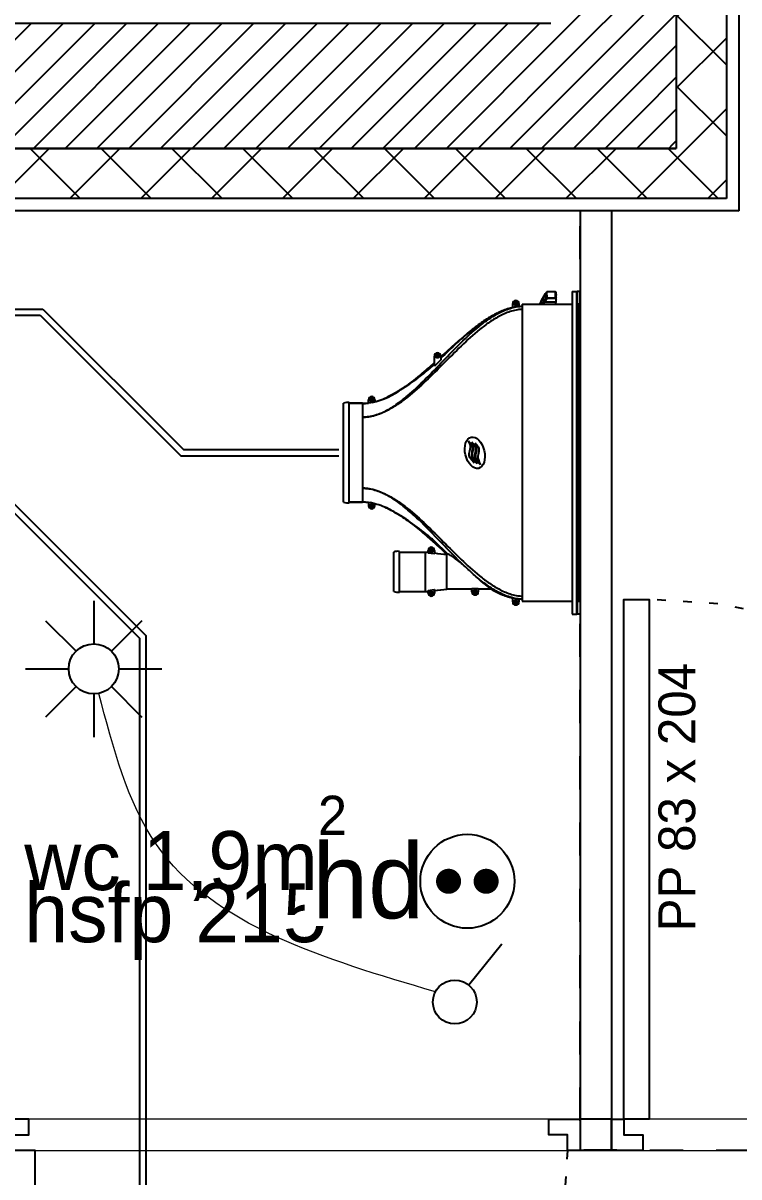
# Model space of a CAD drawing. Header units: centimetres. Extents: x 2648 to 12729, y 1890 to 6224.
# Drawn here: x 9331.2 to 9445.4, y 3367.2 to 3551.4 of the extents above; entities that cross this region are included whole.
import ezdxf

# ---------------------------------------------------------------- set-up
doc = ezdxf.new("R2010")
doc.units = ezdxf.units.CM
doc.linetypes.add('Style de ligne -18', pattern=[0.164042, 0.054681, -0.109361])
doc.linetypes.add('VW-01', pattern=[0.41656, 0.20828, -0.20828])
for name, color, linetype in [('B Faux plafonds', 9, 'Continuous'), ('B GÈnÈral_Hatch', 252, 'Continuous'), ('B Général', 252, 'Continuous'), ('C ANNOTATIONS-prestations', 252, 'Continuous'), ('C ANNOTATIONS-texte', 252, 'Continuous'), ('D SURFACES-shab', 252, 'Continuous')]:
    doc.layers.add(name, color=color, linetype=linetype)
doc.layers.add('prlm-CHAUFF', color=4, linetype='Continuous', lineweight=25)
doc.layers.add('prlm-ELEC-CFO', color=10, linetype='Continuous', lineweight=25)
doc.styles.add('Eurostile', font='Eurosti.TTF')
doc.styles.add('prlm-elec-cfo', font='comic.ttf', dxfattribs={"height": 12})
pattern_1 = [(45, (0, 0), (2.4253472, -2.6458333), [])]

# ---------------------------------------------------------------- blocks, each defined once
blk = doc.blocks.new('xi.PCHD')
at = {"color": 0, "lineweight": 5}
blk.add_wipeout([(-7.5, -7.5), (7.5, -7.5), (7.5, 7.5), (-7.5, 7.5)], dxfattribs=at).dxf.layer = 'prlm-ELEC-CFO'
at = {"layer": 'prlm-ELEC-CFO', "color": 0, "linetype": 'ByBlock', "lineweight": 5, "const_width": 2}
for points in [[(-4, 0, 1), (-2, 0, 1)], [(2, 0, 1), (4, 0, 1)]]:
    blk.add_lwpolyline(points, format="xyb", close=True, dxfattribs=at)
at = {"layer": 'prlm-ELEC-CFO', "color": 0, "linetype": 'ByBlock', "lineweight": -2}
blk.add_circle((0, 0), 7.5, dxfattribs=at)
blk = doc.blocks.new('xi.SA')
at = {"layer": 'prlm-ELEC-CFO', "color": 0}
blk.add_lwpolyline([(0.2, -1.28), (5.5, 5.28)], dxfattribs=at)
blk.add_circle((-2, -4), 3.5, dxfattribs=at)
blk = doc.blocks.new('xi.SPOT')
at = {"color": 0, "lineweight": 5}
blk.add_wipeout([(-4, 0), (-2.83, -2.83), (0, -4), (2.83, -2.83), (4, 0), (2.83, 2.83), (0, 4), (-2.83, 2.83)], dxfattribs=at).dxf.layer = 'prlm-ELEC-CFO'
at = {"layer": 'prlm-ELEC-CFO', "color": 0, "linetype": 'ByBlock', "lineweight": -2, "flags": 128}
for points in [[(0, 10.88), (0, 4)], [(-7.69, 7.69), (-2.83, 2.83)], [(7.69, 7.69), (2.83, 2.83)], [(-10.88, 0), (-4, 0)], [(4, 0), (10.88, 0)], [(-2.83, -2.83), (-7.69, -7.69)], [(2.83, -2.83), (7.69, -7.69)], [(0, -4), (0, -10.88)]]:
    blk.add_lwpolyline(points, dxfattribs=at)
at = {"layer": 'prlm-ELEC-CFO', "color": 0, "linetype": 'ByBlock', "lineweight": -2}
blk.add_circle((0, 0), 4, dxfattribs=at)
blk = doc.blocks.new('B 80.PP 80')
at = {"layer": 'B Général', "flags": 128}
blk.add_lwpolyline([(-43, 2.5), (-43, 85.5), (-39, 85.5), (-39, 2.5)], close=True, dxfattribs=at)
at = {"layer": 'B Général', "linetype": 'Style de ligne -18', "ltscale": 25.4, "flags": 128}
blk.add_lwpolyline([(46, 2.5), (45.27, 13.33), (43.1, 23.98), (39.53, 34.26), (34.61, 44), (28.44, 53.03), (21.1, 61.19), (12.74, 68.35), (3.5, 74.38), (-6.47, 79.18), (-17, 82.67), (-27.91, 84.79), (-39, 85.5)], dxfattribs=at)
at = {"layer": 'B Général', "linetype": 'Continuous', "flags": 128}
for points in [[(-45, 2.5), (-43, 2.5), (-43, 0), (-40, 0), (-40, -2.5), (-45, -2.5)], [(48, 2.5), (46, 2.5), (46, 0), (43, 0), (43, -2.5), (48, -2.5), (48, -2.5), (48, -2.5), (48, 1.79), (48, 1.79)]]:
    blk.add_lwpolyline(points, close=True, dxfattribs=at)
at = {"layer": 'C ANNOTATIONS-prestations', "insert": (-37.5, 32.5), "char_height": 5.8825, "attachment_point": 1, "rotation": 90, "line_spacing_factor": 0.894142, "style": 'Eurostile'}
blk.add_mtext('PP 83 x 204', dxfattribs=at)

msp = doc.modelspace()

# ---------------------------------------------------------------- hatches: boundary and pattern name
at = {"layer": 'B GÈnÈral_Hatch', "linetype": 'Continuous'}
h = msp.add_hatch(dxfattribs=at)
h.set_pattern_fill('50_BETON', color=256, style=0, pattern_type=2)
h.set_pattern_definition(pattern_1)
h.paths.add_polyline_path([(9415.447, 3551.389), (9435.447, 3531.389), (9435.447, 3759.39), (9415.447, 3779.39)])
h = msp.add_hatch(dxfattribs=at)
h.set_pattern_fill('02_ISOLANT', color=256, angle=-90, style=0, pattern_type=2)
h.set_pattern_definition([(-45, (0, 0), (5.6568544, 5.656854), []), (45, (0, 0), (5.656854, -5.6568544), [])])
h.paths.add_polyline_path([(9443.447, 3751.386), (9435.447, 3759.386), (9435.447, 3531.389), (9443.447, 3523.389)])
h = msp.add_hatch(dxfattribs=at)
h.set_pattern_fill('50_BETON', color=256, style=0, pattern_type=2)
h.set_pattern_definition(pattern_1)
h.paths.add_polyline_path([(9435.447, 3531.389), (9415.447, 3551.389), (9190.796, 3551.389), (9208.796, 3531.389)])
h = msp.add_hatch(dxfattribs=at)
h.set_pattern_fill('02_ISOLANT', color=256, angle=-180, style=0, pattern_type=2)
h.set_pattern_definition([(-135, (0, 0), (5.6568546, -5.656854), []), (-45, (0, 0), (-5.656854, -5.6568546), [])])
h.paths.add_polyline_path([(9443.447, 3523.389), (9435.447, 3531.389), (9241.081, 3531.389), (9241.081, 3523.389)])

# ---------------------------------------------------------------- linework, layer by layer
at = {"layer": 'B Faux plafonds', "linetype": 'VW-01', "ltscale": 25.4, "flags": 128}
msp.add_lwpolyline([(9208.796, 2884.139), (9366.805, 2884.139), (9366.911, 2974.139), (9298.902, 2974.139), (9298.796, 3235.139), (9459.485, 3235.139), (9529.485, 3235.139), (9529.485, 3371.389), (9420.096, 3371.439), (9420.096, 3521.439), (9280.096, 3521.389), (9280.096, 3371.389), (9208.796, 3371.389)], close=True, dxfattribs=at)
at = {"layer": 'B Général', "linetype": 'Continuous', "lineweight": 18}
for p, q in [((9435.447, 3759.39), (9435.447, 3531.389)), ((9190.796, 3551.389), (9415.447, 3551.389)), ((9208.796, 3531.389), (9435.447, 3531.389))]:
    msp.add_line(p, q, dxfattribs=at)
at = {"layer": 'B Général', "linetype": 'Continuous'}
for p, q in [((9435.447, 3759.39), (9435.447, 3531.389)), ((9435.447, 3759.386), (9435.447, 3531.389)), ((9435.447, 3759.386), (9435.447, 3531.389)), ((9443.447, 3751.386), (9443.447, 3523.389)), ((9445.447, 3749.386), (9445.447, 3521.389)), ((9445.447, 3749.386), (9445.447, 3521.389)), ((9190.796, 3551.389), (9415.447, 3551.389)), ((9208.796, 3531.389), (9435.447, 3531.389)), ((9435.447, 3531.389), (9241.081, 3531.389)), ((9435.447, 3531.389), (9241.081, 3531.389)), ((9443.447, 3523.389), (9241.081, 3523.389)), ((9445.447, 3521.389), (9241.081, 3521.389)), ((9445.447, 3521.389), (9241.081, 3521.389)), ((9420.096, 3521.389), (9420.096, 3376.389)), ((9420.096, 3521.389), (9420.096, 3376.389)), ((9425.096, 3521.389), (9425.096, 3376.389)), ((9425.096, 3521.389), (9425.096, 3376.389)), ((9425.096, 3376.389), (9420.096, 3376.389)), ((9420.096, 3376.389), (9420.096, 3371.389)), ((9425.096, 3376.389), (9425.096, 3371.389)), ((9425.096, 3371.389), (9420.096, 3371.389)), ((9425.096, 3371.389), (9420.096, 3371.389))]:
    msp.add_line(p, q, dxfattribs=at)
at = {"layer": 'D SURFACES-shab', "lineweight": 18, "flags": 128}
for points in [[(9425.096, 3376.389), (9425.096, 3521.389), (9445.447, 3521.387), (9445.447, 3751.388), (9784.485, 3751.39), (9784.485, 3376.389)], [(9278.796, 3521.389), (9420.096, 3521.389), (9420.096, 3376.389), (9278.796, 3376.389)], [(9208.796, 3235.139), (9208.796, 3371.389), (9529.485, 3371.389), (9529.485, 3235.139), (9459.485, 3235.139), (9459.485, 3235.139)]]:
    msp.add_lwpolyline(points, close=True, dxfattribs=at)
at = {"layer": 'prlm-CHAUFF', "ltscale": 50}
for p, q in [((9414.01, 3507.232), (9414.367, 3507.838)), ((9414.048, 3507.207), (9414.01, 3507.232)), ((9414.404, 3507.807), (9414.048, 3507.207)), ((9414.048, 3507.207), (9414.513, 3507.207)), ((9414.367, 3507.838), (9414.378, 3507.855)), ((9414.367, 3507.838), (9414.404, 3507.807)), ((9414.378, 3507.855), (9414.596, 3508.193)), ((9414.378, 3507.855), (9414.415, 3507.816)), ((9414.596, 3507.335), (9414.378, 3506.997)), ((9414.415, 3507.816), (9414.404, 3507.807)), ((9414.587, 3507.807), (9414.404, 3507.807)), ((9414.585, 3508.079), (9414.415, 3507.816)), ((9414.415, 3507.816), (9414.586, 3507.816)), ((9414.797, 3507.437), (9414.422, 3506.861)), ((9414.797, 3507.437), (9414.825, 3507.514)), ((9416.237, 3507.437), (9414.797, 3507.437)), ((9416.188, 3508.506), (9414.825, 3508.506)), ((9414.825, 3507.514), (9416.188, 3507.514)), ((9416.188, 3507.514), (9416.188, 3508.506)), ((9416.188, 3508.506), (9416.237, 3508.463)), ((9416.188, 3507.514), (9416.237, 3507.437)), ((9416.237, 3508.463), (9416.238, 3508.461)), ((9416.238, 3507.435), (9416.237, 3507.437)), ((9416.238, 3508.461), (9416.238, 3507.435)), ((9416.328, 3508.351), (9416.238, 3508.441)), ((9416.328, 3508.308), (9416.238, 3508.398)), ((9416.328, 3508.243), (9416.238, 3508.333)), ((9416.328, 3508.158), (9416.238, 3508.248)), ((9416.328, 3508.052), (9416.238, 3508.142)), ((9416.328, 3507.927), (9416.238, 3508.017)), ((9416.328, 3507.781), (9416.238, 3507.871)), ((9416.328, 3507.615), (9416.238, 3507.705)), ((9416.238, 3507.525), (9416.328, 3507.615)), ((9416.328, 3507.428), (9416.238, 3507.518)), ((9416.238, 3507.435), (9416.238, 3506.861)), ((9416.238, 3507.338), (9416.328, 3507.428)), ((9416.328, 3507.165), (9416.238, 3507.255)), ((9416.238, 3507.075), (9416.328, 3507.165)), ((9416.245, 3507.698), (9416.328, 3507.781)), ((9416.328, 3507.281), (9416.255, 3507.354)), ((9416.256, 3507.854), (9416.328, 3507.927)), ((9416.259, 3507.497), (9416.328, 3507.567)), ((9416.266, 3507.989), (9416.328, 3508.052)), ((9416.27, 3507.223), (9416.328, 3507.281)), ((9416.276, 3508.105), (9416.328, 3508.158)), ((9416.286, 3508.2), (9416.328, 3508.243)), ((9416.328, 3507.85), (9416.29, 3507.888)), ((9416.328, 3508.088), (9416.294, 3508.123)), ((9416.294, 3507.815), (9416.328, 3507.85)), ((9416.296, 3508.275), (9416.328, 3508.308)), ((9416.328, 3507.567), (9416.304, 3507.591)), ((9416.307, 3508.329), (9416.328, 3508.351)), ((9416.31, 3508.07), (9416.328, 3508.088)), ((9418.838, 3508.548), (9419.57, 3508.548)), ((9418.838, 3508.548), (9418.838, 3457.048)), ((9419.57, 3457.048), (9419.57, 3508.548)), ((9419.57, 3508.548), (9419.649, 3508.548)), ((9420.138, 3508.548), (9419.649, 3508.548)), ((9419.649, 3508.548), (9419.649, 3457.048)), ((9420.138, 3457.048), (9420.138, 3508.548)), ((9276.101, 3505.739), (9334.342, 3505.739)), ((9334.342, 3505.739), (9356.782, 3483.298)), ((9409.338, 3505.985), (9409.338, 3506.598)), ((9409.682, 3506.648), (9409.788, 3506.648)), ((9409.682, 3506.548), (9409.682, 3506.648)), ((9409.788, 3506.548), (9409.682, 3506.548)), ((9409.788, 3506.755), (9409.888, 3506.755)), ((9409.788, 3506.648), (9409.788, 3506.755)), ((9409.788, 3506.442), (9409.788, 3506.548)), ((9409.888, 3506.442), (9409.788, 3506.442)), ((9409.888, 3506.755), (9409.888, 3506.648)), ((9409.888, 3506.648), (9409.995, 3506.648)), ((9409.995, 3506.548), (9409.888, 3506.548)), ((9409.888, 3506.548), (9409.888, 3506.442)), ((9409.995, 3506.648), (9409.995, 3506.548)), ((9410.338, 3506.598), (9410.338, 3506.155)), ((9410.422, 3506.16), (9410.338, 3506.156)), ((9410.838, 3506.498), (9418.838, 3506.498)), ((9410.838, 3506.498), (9410.838, 3459.098)), ((9413.984, 3507.152), (9413.945, 3507.129)), ((9413.984, 3507.152), (9413.988, 3507.154)), ((9414.478, 3507.152), (9413.984, 3507.152)), ((9414.367, 3506.981), (9414.031, 3506.498)), ((9414.422, 3506.861), (9414.177, 3506.498)), ((9414.378, 3506.997), (9414.367, 3506.981)), ((9416.238, 3506.861), (9414.422, 3506.861)), ((9416.328, 3506.926), (9416.238, 3507.016)), ((9416.238, 3506.836), (9416.328, 3506.926)), ((9416.238, 3506.498), (9416.238, 3506.861)), ((9416.328, 3506.683), (9416.238, 3506.773)), ((9416.238, 3506.593), (9416.328, 3506.683)), ((9416.273, 3506.498), (9416.238, 3506.533)), ((9416.328, 3507.033), (9416.263, 3507.099)), ((9416.275, 3506.98), (9416.328, 3507.033)), ((9419.833, 3506.548), (9419.833, 3459.048)), ((9419.833, 3506.548), (9419.9, 3506.548)), ((9419.9, 3506.548), (9419.833, 3506.348)), ((9419.9, 3459.048), (9419.9, 3506.548)), ((9419.948, 3506.548), (9419.948, 3459.048)), ((9419.948, 3506.548), (9420, 3506.548)), ((9420, 3506.548), (9419.948, 3506.393)), ((9420, 3459.048), (9420, 3506.548)), ((9420.035, 3506.548), (9420.035, 3459.048)), ((9420.035, 3506.548), (9420.072, 3506.548)), ((9420.072, 3506.548), (9420.035, 3506.437)), ((9420.072, 3459.048), (9420.072, 3506.548)), ((9420.096, 3506.548), (9420.096, 3459.048)), ((9420.096, 3506.548), (9420.118, 3506.548)), ((9420.118, 3506.548), (9420.096, 3506.482)), ((9420.118, 3459.048), (9420.118, 3506.548)), ((9420.13, 3506.548), (9420.13, 3459.048)), ((9420.13, 3506.548), (9420.138, 3506.548)), ((9420.138, 3506.548), (9420.13, 3506.526)), ((9420.138, 3459.048), (9420.138, 3506.548)), ((9276.101, 3504.739), (9333.928, 3504.739)), ((9333.928, 3504.739), (9356.368, 3482.298)), ((9396.838, 3496.623), (9396.838, 3498.239)), ((9397.182, 3498.289), (9397.288, 3498.289)), ((9397.182, 3498.189), (9397.182, 3498.289)), ((9397.288, 3498.189), (9397.182, 3498.189)), ((9397.288, 3498.395), (9397.388, 3498.395)), ((9397.288, 3498.289), (9397.288, 3498.395)), ((9397.288, 3498.083), (9397.288, 3498.189)), ((9397.388, 3498.083), (9397.288, 3498.083)), ((9397.388, 3498.395), (9397.388, 3498.289)), ((9397.388, 3498.289), (9397.495, 3498.289)), ((9397.495, 3498.189), (9397.388, 3498.189)), ((9397.388, 3498.189), (9397.388, 3498.083)), ((9397.495, 3498.289), (9397.495, 3498.189)), ((9397.838, 3498.239), (9397.838, 3497.625)), ((9397.838, 3497.625), (9396.838, 3496.623)), ((9382.338, 3474.898), (9382.338, 3490.698)), ((9383.238, 3474.798), (9383.238, 3490.798)), ((9383.238, 3490.698), (9385.338, 3490.698)), ((9385.338, 3490.698), (9383.238, 3490.698)), ((9385.338, 3490.698), (9385.338, 3488.469)), ((9386.338, 3490.703), (9386.338, 3491.256)), ((9386.659, 3490.752), (9386.338, 3490.703)), ((9387.338, 3490.956), (9386.659, 3490.752)), ((9386.682, 3491.206), (9386.682, 3491.306)), ((9386.682, 3491.306), (9386.788, 3491.306)), ((9386.788, 3491.206), (9386.682, 3491.206)), ((9386.788, 3491.413), (9386.888, 3491.413)), ((9386.788, 3491.306), (9386.788, 3491.413)), ((9386.788, 3491.1), (9386.788, 3491.206)), ((9386.888, 3491.1), (9386.788, 3491.1)), ((9386.888, 3491.413), (9386.888, 3491.306)), ((9386.888, 3491.306), (9386.995, 3491.306)), ((9386.888, 3491.206), (9386.888, 3491.1)), ((9386.995, 3491.206), (9386.888, 3491.206)), ((9386.995, 3491.306), (9386.995, 3491.206)), ((9387.338, 3491.256), (9387.338, 3490.956)), ((9389.82, 3491.916), (9389.82, 3491.885)), ((9390.359, 3492.204), (9390.359, 3492.179)), ((9385.338, 3488.469), (9385.338, 3477.127)), ((9356.782, 3483.298), (9381.596, 3483.298)), ((9356.368, 3482.298), (9381.596, 3482.298)), ((9385.338, 3477.127), (9385.338, 3474.898)), ((9383.238, 3474.898), (9385.338, 3474.898)), ((9385.338, 3474.898), (9383.238, 3474.898)), ((9386.338, 3474.894), (9386.659, 3474.844)), ((9386.338, 3474.894), (9386.338, 3474.34)), ((9387.338, 3474.64), (9386.659, 3474.844)), ((9386.682, 3474.29), (9386.682, 3474.39)), ((9386.682, 3474.39), (9386.788, 3474.39)), ((9386.788, 3474.29), (9386.682, 3474.29)), ((9386.788, 3474.497), (9386.888, 3474.497)), ((9386.788, 3474.39), (9386.788, 3474.497)), ((9386.788, 3474.184), (9386.788, 3474.29)), ((9386.888, 3474.184), (9386.788, 3474.184)), ((9386.888, 3474.497), (9386.888, 3474.39)), ((9386.888, 3474.39), (9386.995, 3474.39)), ((9386.888, 3474.29), (9386.888, 3474.184)), ((9386.995, 3474.29), (9386.888, 3474.29)), ((9386.995, 3474.39), (9386.995, 3474.29)), ((9387.338, 3474.34), (9387.338, 3474.64)), ((9390.359, 3473.393), (9390.359, 3473.393)), ((9398.996, 3466.598), (9396.838, 3468.668)), ((9396.838, 3468.668), (9398.996, 3466.598)), ((9390.338, 3460.648), (9390.338, 3466.948)), ((9391.238, 3467.048), (9391.238, 3460.548)), ((9391.238, 3466.948), (9395.338, 3466.948)), ((9391.238, 3466.948), (9395.338, 3466.948)), ((9395.338, 3466.948), (9395.338, 3460.648)), ((9395.838, 3466.765), (9395.838, 3467.198)), ((9396.783, 3466.648), (9395.838, 3466.765)), ((9396.182, 3467.248), (9396.288, 3467.248)), ((9396.182, 3467.148), (9396.182, 3467.248)), ((9396.288, 3467.148), (9396.182, 3467.148)), ((9396.288, 3467.355), (9396.388, 3467.355)), ((9396.288, 3467.248), (9396.288, 3467.355)), ((9396.288, 3467.042), (9396.288, 3467.148)), ((9396.388, 3467.042), (9396.288, 3467.042)), ((9396.388, 3467.355), (9396.388, 3467.248)), ((9396.388, 3467.248), (9396.495, 3467.248)), ((9396.495, 3467.148), (9396.388, 3467.148)), ((9396.388, 3467.148), (9396.388, 3467.042)), ((9396.495, 3467.248), (9396.495, 3467.148)), ((9396.838, 3466.648), (9396.783, 3466.648)), ((9396.838, 3467.198), (9396.838, 3466.648)), ((9398.996, 3466.598), (9398.838, 3466.598)), ((9398.838, 3460.998), (9398.838, 3466.598)), ((9398.996, 3466.598), (9398.838, 3466.598)), ((9402.838, 3461.148), (9403.838, 3461.148)), ((9402.838, 3460.598), (9402.838, 3461.148)), ((9403.838, 3461.148), (9403.838, 3460.598)), ((9391.238, 3460.648), (9395.338, 3460.648)), ((9391.238, 3460.648), (9395.338, 3460.648)), ((9395.838, 3460.832), (9396.783, 3460.948)), ((9395.838, 3460.398), (9395.838, 3460.832)), ((9396.182, 3460.348), (9396.182, 3460.448)), ((9396.182, 3460.448), (9396.288, 3460.448)), ((9396.288, 3460.348), (9396.182, 3460.348)), ((9396.288, 3460.555), (9396.388, 3460.555)), ((9396.288, 3460.448), (9396.288, 3460.555)), ((9396.288, 3460.242), (9396.288, 3460.348)), ((9396.388, 3460.242), (9396.288, 3460.242)), ((9396.388, 3460.555), (9396.388, 3460.448)), ((9396.388, 3460.448), (9396.495, 3460.448)), ((9396.388, 3460.348), (9396.388, 3460.242)), ((9396.495, 3460.348), (9396.388, 3460.348)), ((9396.495, 3460.448), (9396.495, 3460.348)), ((9396.783, 3460.948), (9396.838, 3460.948)), ((9396.838, 3460.948), (9396.838, 3460.398)), ((9402.838, 3460.998), (9398.838, 3460.998)), ((9402.838, 3460.998), (9398.838, 3460.998)), ((9403.182, 3460.548), (9403.182, 3460.648)), ((9403.182, 3460.648), (9403.288, 3460.648)), ((9403.288, 3460.548), (9403.182, 3460.548)), ((9403.288, 3460.755), (9403.388, 3460.755)), ((9403.288, 3460.648), (9403.288, 3460.755)), ((9403.288, 3460.442), (9403.288, 3460.548)), ((9403.388, 3460.442), (9403.288, 3460.442)), ((9403.388, 3460.755), (9403.388, 3460.648)), ((9403.388, 3460.648), (9403.495, 3460.648)), ((9403.495, 3460.548), (9403.388, 3460.548)), ((9403.388, 3460.548), (9403.388, 3460.442)), ((9403.495, 3460.648), (9403.495, 3460.548)), ((9405.96, 3460.998), (9403.838, 3460.998)), ((9405.96, 3460.998), (9403.838, 3460.998)), ((9409.338, 3458.998), (9409.338, 3459.611)), ((9410.422, 3459.436), (9410.338, 3459.441)), ((9410.338, 3459.441), (9410.338, 3458.998)), ((9409.682, 3459.048), (9409.788, 3459.048)), ((9409.682, 3458.948), (9409.682, 3459.048)), ((9409.788, 3458.948), (9409.682, 3458.948)), ((9409.788, 3459.155), (9409.888, 3459.155)), ((9409.788, 3459.048), (9409.788, 3459.155)), ((9409.788, 3458.842), (9409.788, 3458.948)), ((9409.888, 3458.842), (9409.788, 3458.842)), ((9409.888, 3459.155), (9409.888, 3459.048)), ((9409.888, 3459.048), (9409.995, 3459.048)), ((9409.995, 3458.948), (9409.888, 3458.948)), ((9409.888, 3458.948), (9409.888, 3458.842)), ((9409.995, 3459.048), (9409.995, 3458.948)), ((9410.838, 3459.098), (9418.838, 3459.098)), ((9419.833, 3459.248), (9419.9, 3459.048)), ((9419.9, 3459.048), (9419.833, 3459.048)), ((9419.948, 3459.204), (9420, 3459.048)), ((9420, 3459.048), (9419.948, 3459.048)), ((9420.035, 3459.159), (9420.072, 3459.048)), ((9420.072, 3459.048), (9420.035, 3459.048)), ((9420.096, 3459.115), (9420.118, 3459.048)), ((9420.118, 3459.048), (9420.096, 3459.048)), ((9420.13, 3459.07), (9420.138, 3459.048)), ((9420.138, 3459.048), (9420.13, 3459.048)), ((9418.838, 3457.048), (9419.57, 3457.048)), ((9419.649, 3457.048), (9419.57, 3457.048)), ((9420.138, 3457.048), (9419.649, 3457.048))]:
    msp.add_line(p, q, dxfattribs=at)
for centre, radius in [((9409.838, 3506.598), 0.3), ((9409.838, 3506.598), 0.25), ((9397.338, 3498.239), 0.3), ((9397.338, 3498.239), 0.25), ((9386.838, 3491.256), 0.3), ((9386.838, 3491.256), 0.25), ((9386.838, 3474.34), 0.3), ((9386.838, 3474.34), 0.25), ((9396.338, 3467.198), 0.3), ((9396.338, 3467.198), 0.25), ((9396.338, 3460.398), 0.3), ((9396.338, 3460.398), 0.25), ((9403.338, 3460.598), 0.3), ((9403.338, 3460.598), 0.25), ((9409.838, 3458.998), 0.3), ((9409.838, 3458.998), 0.25)]:
    msp.add_circle(centre, radius, dxfattribs=at)
for centre, radius, start, end in [((9413.384, 3507.552), 0.703, 323.033, 332.93247), ((9413.729, 3507.521), 0.448, 304.67133, 315.49816), ((9413.919, 3508.682), 0.836, 324.1326, 329.24253), ((9424.876, 3501.085), 12.5, 143.74938, 145.06371), ((9409.838, 3506.598), 0.5, 0, 180), ((9426.07, 3500.439), 13.847, 151.91822, 154.05151), ((9425.721, 3500.561), 13.432, 152.11504, 153.76315), ((9424.876, 3501.085), 12.5, 151.31767, 151.5903), ((9397.338, 3498.239), 0.5, 0, 180), ((9370.776, 3525.932), 39.001, 300.13992, 310.61135), ((9370.776, 3525.933), 39.002, 302.5506, 310.61129), ((9388.736, 3505.31), 11.657, 309.57553, 314.02992), ((9388.512, 3505.561), 11.994, 309.6381, 313.96738), ((9383.857, 3503.903), 13.428, 282.99541, 306.08235), ((9383.004, 3488.812), 2, 83.25588, 109.4245), ((9383.004, 3488.812), 2, 83.25587, 109.42451), ((9385.331, 3498.466), 7.768, 270.05773, 277.45436), ((9385.328, 3498.521), 7.822, 270.07356, 277.42371), ((9385.348, 3497.91), 7.248, 269.9215, 277.83817), ((9386.838, 3491.256), 0.5, 0, 180), ((9384.514, 3501.954), 11.354, 284.41062, 297.86258), ((9380.671, 3509.716), 20.014, 297.2018, 298.95181), ((9383.004, 3476.784), 2, 250.5755, 276.74412), ((9383.004, 3476.784), 2, 250.57549, 276.74413), ((9385.331, 3467.13), 7.768, 82.54564, 89.94227), ((9385.328, 3467.076), 7.822, 82.57629, 89.92645), ((9385.353, 3467.73), 7.169, 83.90527, 90.11567), ((9385.353, 3467.73), 7.169, 82.09231, 83.54484), ((9386.838, 3474.34), 0.5, 180, 0), ((9384.514, 3463.643), 11.354, 62.13741, 75.69294), ((9384.369, 3463.283), 11.739, 62.3321, 75.44097), ((9380.671, 3455.88), 20.014, 61.04826, 62.79827), ((9380.671, 3455.88), 20.014, 61.04819, 62.79819), ((9370.776, 3439.664), 39.002, 49.38871, 59.85996), ((9370.776, 3439.664), 39.001, 49.38866, 59.86009), ((9388.737, 3460.287), 11.657, 45.97007, 50.42447), ((9388.512, 3460.036), 11.994, 46.03261, 50.36189), ((9391.004, 3465.062), 2, 83.25588, 109.4245), ((9391.004, 3465.062), 2, 83.25588, 109.4245), ((9396.338, 3467.198), 0.5, 0, 180), ((9378.792, 3438.055), 35.103, 45.71113, 49.52651), ((9419.613, 3480.315), 23.654, 226.40993, 234.75012), ((9391.004, 3462.534), 2, 250.5755, 276.74412), ((9391.004, 3462.534), 2, 250.5755, 276.74412), ((9396.338, 3460.398), 0.5, 180, 0), ((9403.338, 3460.598), 0.5, 180, 0), ((9412.198, 3471.385), 12.115, 253.72632, 256.38523), ((9409.838, 3458.998), 0.5, 180, 0)]:
    msp.add_arc(centre, radius, start, end, dxfattribs=at)
msp.add_ellipse((9403.291, 3482.798), major_axis=(-0.574, 2.491), ratio=0.6007751, dxfattribs=at)
for points, knots in [([(9414.629, 3508.245), (9414.627, 3508.242), (9414.623, 3508.235), (9414.617, 3508.224), (9414.611, 3508.212), (9414.606, 3508.199), (9414.601, 3508.185), (9414.597, 3508.17), (9414.593, 3508.155), (9414.589, 3508.138), (9414.586, 3508.121), (9414.583, 3508.103), (9414.581, 3508.084), (9414.579, 3508.064), (9414.578, 3508.043), (9414.577, 3508.021), (9414.576, 3507.998), (9414.576, 3507.968), (9414.576, 3507.929), (9414.579, 3507.879), (9414.582, 3507.827), (9414.588, 3507.771), (9414.594, 3507.712), (9414.603, 3507.651), (9414.612, 3507.586), (9414.623, 3507.518), (9414.632, 3507.471), (9414.637, 3507.447)], [0.03047123, 0.03047123, 0.03047123, 0.03047123, 0.05994566, 0.08976821, 0.11950158, 0.14915412, 0.17873427, 0.20825051, 0.23771143, 0.26712563, 0.2965018, 0.32584868, 0.35517504, 0.38448971, 0.41380153, 0.4431194, 0.47245222, 0.50180892, 0.55686694, 0.61186302, 0.66685622, 0.72190523, 0.77706824, 0.83240282, 0.88796581, 0.94381319, 1, 1, 1, 1]), ([(9414.637, 3507.447), (9414.637, 3507.445), (9414.637, 3507.442), (9414.637, 3507.437), (9414.637, 3507.431), (9414.636, 3507.425), (9414.635, 3507.418), (9414.633, 3507.41), (9414.63, 3507.403), (9414.626, 3507.39), (9414.619, 3507.374), (9414.609, 3507.353), (9414.601, 3507.341), (9414.596, 3507.335)], [0, 0, 0, 0, 0.0617893, 0.1223736, 0.1824406, 0.2426966, 0.303842, 0.3665485, 0.4314399, 0.4990804, 0.6683458, 0.8326458, 1, 1, 1, 1]), ([(9414.825, 3508.506), (9414.796, 3508.486), (9414.775, 3508.45), (9414.746, 3508.346), (9414.739, 3508.278), (9414.738, 3508.153), (9414.74, 3508.106), (9414.747, 3508.007), (9414.753, 3507.954), (9414.775, 3507.783), (9414.796, 3507.655), (9414.825, 3507.514)], [0, 0, 0, 0, 0.25, 0.25, 0.5, 0.5, 0.625, 0.625, 0.75, 0.75, 1, 1, 1, 1]), ([(9385.338, 3488.469), (9385.51, 3488.471), (9385.682, 3488.476), (9386.024, 3488.503), (9386.195, 3488.524), (9386.703, 3488.603), (9387.038, 3488.681), (9387.696, 3488.878), (9388.017, 3488.996), (9388.646, 3489.264), (9388.956, 3489.415), (9389.854, 3489.896), (9390.417, 3490.259), (9391.501, 3491.032), (9392.021, 3491.444), (9393.541, 3492.726), (9394.501, 3493.643), (9396.382, 3495.522), (9397.302, 3496.485), (9399.147, 3498.406), (9400.071, 3499.365), (9401.969, 3501.23), (9402.941, 3502.135), (9404.483, 3503.389), (9405.011, 3503.789), (9405.836, 3504.349), (9406.117, 3504.529), (9406.692, 3504.872), (9406.988, 3505.036), (9407.887, 3505.487), (9408.504, 3505.737), (9409.464, 3506.004), (9409.79, 3506.075), (9410.359, 3506.158), (9410.598, 3506.181), (9410.838, 3506.191)], [0, 0, 0, 0, 0.015625, 0.015625, 0.03125, 0.03125, 0.0625, 0.0625, 0.09375, 0.09375, 0.125, 0.125, 0.1875, 0.1875, 0.25, 0.25, 0.375, 0.375, 0.5, 0.5, 0.625, 0.625, 0.75, 0.75, 0.8125, 0.8125, 0.84375, 0.84375, 0.875, 0.875, 0.9375, 0.9375, 0.96875, 0.96875, 0.99080463, 0.99080463, 0.99080463, 0.99080463]), ([(9410.838, 3505.691), (9410.601, 3505.68), (9410.365, 3505.656), (9409.804, 3505.57), (9409.482, 3505.498), (9408.533, 3505.225), (9407.924, 3504.97), (9407.035, 3504.514), (9406.745, 3504.351), (9406.178, 3504.008), (9405.901, 3503.829), (9405.087, 3503.272), (9404.564, 3502.875), (9403.034, 3501.637), (9402.065, 3500.747), (9400.166, 3498.92), (9399.237, 3497.983), (9397.378, 3496.114), (9396.447, 3495.181), (9394.542, 3493.369), (9393.568, 3492.489), (9392.027, 3491.266), (9391.5, 3490.874), (9390.405, 3490.142), (9389.837, 3489.8), (9388.935, 3489.348), (9388.625, 3489.207), (9387.996, 3488.957), (9387.675, 3488.847), (9387.021, 3488.665), (9386.688, 3488.593), (9386.184, 3488.519), (9386.015, 3488.501), (9385.676, 3488.476), (9385.507, 3488.47), (9385.338, 3488.469)], [0.00928076, 0.00928076, 0.00928076, 0.00928076, 0.03125, 0.03125, 0.0625, 0.0625, 0.125, 0.125, 0.15625, 0.15625, 0.1875, 0.1875, 0.25, 0.25, 0.375, 0.375, 0.5, 0.5, 0.625, 0.625, 0.75, 0.75, 0.8125, 0.8125, 0.875, 0.875, 0.90625, 0.90625, 0.9375, 0.9375, 0.96875, 0.96875, 0.984375, 0.984375, 1, 1, 1, 1]), ([(9409.338, 3505.988), (9409.05, 3505.922), (9408.765, 3505.842), (9408.199, 3505.658), (9407.918, 3505.552), (9407.094, 3505.209), (9406.566, 3504.943), (9405.54, 3504.359), (9405.041, 3504.041), (9404.066, 3503.368), (9403.588, 3503.012), (9402.189, 3501.91), (9401.297, 3501.131), (9399.549, 3499.532), (9398.693, 3498.712), (9397.838, 3497.89)], [0, 0, 0, 0, 0.0625, 0.0625, 0.125, 0.125, 0.25, 0.25, 0.375, 0.375, 0.5, 0.5, 0.75, 0.75, 1, 1, 1, 1]), ([(9413.883, 3507.035), (9413.881, 3507.032), (9413.878, 3507.025), (9413.873, 3507.014), (9413.868, 3507.002), (9413.864, 3506.988), (9413.861, 3506.975), (9413.858, 3506.96), (9413.855, 3506.944), (9413.853, 3506.928), (9413.851, 3506.911), (9413.85, 3506.893), (9413.849, 3506.874), (9413.849, 3506.849), (9413.85, 3506.816), (9413.852, 3506.775), (9413.856, 3506.731), (9413.862, 3506.685), (9413.869, 3506.635), (9413.878, 3506.583), (9413.887, 3506.538), (9413.893, 3506.509), (9413.895, 3506.5)], [0.10594021, 0.10594021, 0.10594021, 0.10594021, 0.13595044, 0.16948681, 0.20288603, 0.23617044, 0.26936273, 0.30248592, 0.33556328, 0.36861838, 0.40167498, 0.43475703, 0.46788866, 0.5010941, 0.56297805, 0.62469258, 0.68639421, 0.74823739, 0.81037369, 0.87295114, 0.93611354, 0.96545219, 0.96545219, 0.96545219, 0.96545219]), ([(9413.932, 3506.503), (9413.931, 3506.505), (9413.928, 3506.518), (9413.923, 3506.542), (9413.917, 3506.573), (9413.911, 3506.604), (9413.906, 3506.633), (9413.901, 3506.662), (9413.896, 3506.689), (9413.892, 3506.716), (9413.889, 3506.743), (9413.886, 3506.768), (9413.883, 3506.792), (9413.881, 3506.816), (9413.879, 3506.839), (9413.878, 3506.862), (9413.877, 3506.883), (9413.877, 3506.91), (9413.878, 3506.941), (9413.88, 3506.975), (9413.885, 3507.005), (9413.89, 3507.033), (9413.898, 3507.058), (9413.907, 3507.081), (9413.918, 3507.1), (9413.931, 3507.117), (9413.941, 3507.125), (9413.945, 3507.129)], [0.053874, 0.053874, 0.053874, 0.053874, 0.06071041, 0.09076432, 0.12064021, 0.1503557, 0.17992874, 0.20937763, 0.238721, 0.26797777, 0.29716716, 0.32630864, 0.35542192, 0.38452691, 0.4136437, 0.44279256, 0.47199386, 0.50126807, 0.55623267, 0.61100343, 0.66571537, 0.72050165, 0.7754929, 0.83081662, 0.88659665, 0.94295271, 1, 1, 1, 1]), ([(9413.984, 3507.152), (9413.981, 3507.15), (9413.976, 3507.146), (9413.969, 3507.138), (9413.962, 3507.129), (9413.956, 3507.12), (9413.95, 3507.11), (9413.945, 3507.099), (9413.94, 3507.087), (9413.935, 3507.074), (9413.931, 3507.061), (9413.928, 3507.047), (9413.925, 3507.032), (9413.922, 3507.016), (9413.92, 3506.999), (9413.918, 3506.982), (9413.917, 3506.964), (9413.916, 3506.945), (9413.916, 3506.92), (9413.917, 3506.887), (9413.919, 3506.844), (9413.923, 3506.799), (9413.929, 3506.751), (9413.937, 3506.7), (9413.946, 3506.646), (9413.957, 3506.588), (9413.967, 3506.54), (9413.974, 3506.51), (9413.976, 3506.501)], [0, 0, 0, 0, 0.03007729, 0.06005389, 0.0899314, 0.11971144, 0.14939564, 0.17898565, 0.20848313, 0.23788978, 0.26720728, 0.29643736, 0.32558172, 0.35464213, 0.38362033, 0.4125181, 0.44133724, 0.47007953, 0.4987468, 0.55325793, 0.60803682, 0.66309582, 0.71844711, 0.77410266, 0.83007424, 0.88637344, 0.94301163, 0.96771742, 0.96771742, 0.96771742, 0.96771742]), ([(9405.293, 3504.199), (9405.129, 3504.096), (9404.636, 3503.776), (9403.822, 3503.204), (9402.852, 3502.465), (9401.881, 3501.675), (9400.801, 3500.752), (9399.617, 3499.701), (9398.596, 3498.774), (9398.003, 3498.234), (9397.839, 3498.085)], [0.16942225, 0.16942225, 0.16942225, 0.16942225, 0.19060013, 0.2339285, 0.2787061, 0.32470189, 0.37164236, 0.43517089, 0.4991397, 0.52356497, 0.52356497, 0.52356497, 0.52356497]), ([(9396.84, 3497.182), (9396.48, 3496.859), (9395.698, 3496.163), (9394.484, 3495.124), (9393.301, 3494.175), (9392.221, 3493.379), (9391.249, 3492.726), (9390.315, 3492.169), (9389.692, 3491.848), (9389.403, 3491.711)], [0.57305924, 0.57305924, 0.57305924, 0.57305924, 0.626259, 0.6884084, 0.74897183, 0.79308272, 0.83589876, 0.87731985, 0.91237468, 0.91237468, 0.91237468, 0.91237468]), ([(9403.167, 3481.173), (9402.448, 3481.896), (9402.353, 3482.271), (9402.394, 3482.66), (9402.459, 3483.272), (9402.862, 3483.918), (9402.286, 3484.653)], [0, 0, 0, 0, 0.3890747, 0.3890747, 0.3890747, 1, 1, 1, 1]), ([(9404.211, 3480.862), (9403.493, 3481.585), (9403.397, 3481.96), (9403.439, 3482.349), (9403.504, 3482.961), (9403.907, 3483.607), (9403.33, 3484.342)], [0, 0, 0, 0, 0.3890747, 0.3890747, 0.3890747, 1, 1, 1, 1]), ([(9385.338, 3477.127), (9385.508, 3477.126), (9385.678, 3477.121), (9386.017, 3477.096), (9386.186, 3477.077), (9386.69, 3477.003), (9387.022, 3476.931), (9387.677, 3476.749), (9387.997, 3476.639), (9388.626, 3476.389), (9388.936, 3476.248), (9389.838, 3475.796), (9390.406, 3475.454), (9391.501, 3474.722), (9392.028, 3474.33), (9393.568, 3473.107), (9394.542, 3472.227), (9396.448, 3470.415), (9397.378, 3469.482), (9399.238, 3467.613), (9400.166, 3466.676), (9402.066, 3464.849), (9403.034, 3463.959), (9404.564, 3462.721), (9405.087, 3462.324), (9405.902, 3461.767), (9406.178, 3461.588), (9406.745, 3461.246), (9407.036, 3461.082), (9407.924, 3460.626), (9408.533, 3460.372), (9409.482, 3460.099), (9409.804, 3460.026), (9410.366, 3459.94), (9410.601, 3459.916), (9410.838, 3459.905)], [0, 0, 0, 0, 0.015625, 0.015625, 0.03125, 0.03125, 0.0625, 0.0625, 0.09375, 0.09375, 0.125, 0.125, 0.1875, 0.1875, 0.25, 0.25, 0.375, 0.375, 0.5, 0.5, 0.625, 0.625, 0.75, 0.75, 0.8125, 0.8125, 0.84375, 0.84375, 0.875, 0.875, 0.9375, 0.9375, 0.96875, 0.96875, 0.99071887, 0.99071887, 0.99071887, 0.99071887]), ([(9401.577, 3464.758), (9400.331, 3465.953), (9399.133, 3467.204), (9396.738, 3469.7), (9395.542, 3470.948), (9393.668, 3472.73), (9393.03, 3473.309), (9391.706, 3474.41), (9391.02, 3474.933), (9389.926, 3475.643), (9389.551, 3475.866), (9388.768, 3476.277), (9388.362, 3476.464), (9387.531, 3476.777), (9387.102, 3476.905), (9386.447, 3477.036), (9386.226, 3477.07), (9385.893, 3477.104), (9385.782, 3477.113), (9385.559, 3477.124), (9385.449, 3477.126), (9385.338, 3477.127)], [0, 0, 0, 0, 0.25, 0.25, 0.5, 0.5, 0.625, 0.625, 0.75, 0.75, 0.8125, 0.8125, 0.875, 0.875, 0.9375, 0.9375, 0.96875, 0.96875, 0.984375, 0.984375, 1, 1, 1, 1]), ([(9389.38, 3473.896), (9389.716, 3473.738), (9390.427, 3473.367), (9391.485, 3472.721), (9392.571, 3471.969), (9393.654, 3471.143), (9394.734, 3470.26), (9396.026, 3469.148), (9397.377, 3467.936), (9398.406, 3466.991), (9398.843, 3466.596)], [0.15680816, 0.15680816, 0.15680816, 0.15680816, 0.23054182, 0.31498735, 0.4025619, 0.49293853, 0.58568769, 0.68035512, 0.83177458, 0.95095777, 0.95095777, 0.95095777, 0.95095777]), ([(9401.577, 3464.758), (9401.314, 3464.989), (9401.049, 3465.214), (9400.537, 3465.628), (9400.288, 3465.818), (9399.81, 3466.161), (9399.588, 3466.308), (9399.304, 3466.473), (9399.221, 3466.518), (9399.082, 3466.58), (9399.028, 3466.598), (9398.996, 3466.598)], [0, 0, 0, 0, 0.25, 0.25, 0.5, 0.5, 0.75, 0.75, 0.875, 0.875, 1, 1, 1, 1]), ([(9410.838, 3459.405), (9410.561, 3459.417), (9410.285, 3459.446), (9409.647, 3459.549), (9409.287, 3459.635), (9408.231, 3459.957), (9407.553, 3460.257), (9406.241, 3460.972), (9405.623, 3461.377), (9404.432, 3462.242), (9403.86, 3462.703), (9403.303, 3463.183)], [0.03316313, 0.03316313, 0.03316313, 0.03316313, 0.125, 0.125, 0.25, 0.25, 0.5, 0.5, 0.75, 0.75, 1, 1, 1, 1]), ([(9409.338, 3459.608), (9409.042, 3459.676), (9408.748, 3459.759), (9408.311, 3459.903), (9408.166, 3459.954), (9407.878, 3460.063), (9407.735, 3460.12), (9407.312, 3460.298), (9407.035, 3460.427), (9406.491, 3460.701), (9406.224, 3460.846), (9405.96, 3460.998)], [0, 0, 0, 0, 0.25, 0.25, 0.375, 0.375, 0.5, 0.5, 0.75, 0.75, 1, 1, 1, 1]), ([(9405.96, 3460.998), (9406.24, 3460.837), (9406.523, 3460.684), (9407.099, 3460.397), (9407.391, 3460.263), (9407.986, 3460.017), (9408.289, 3459.906), (9408.668, 3459.787), (9408.738, 3459.766), (9408.809, 3459.746)], [0, 0, 0, 0, 0.25, 0.25, 0.5, 0.5, 0.75, 0.75, 0.80624293, 0.80624293, 0.80624293, 0.80624293])]:
    msp.add_open_spline(points, degree=3, knots=knots, dxfattribs=at)
for points in [[(9410.338, 3506.155), (9410.002, 3506.119), (9409.668, 3506.062), (9409.338, 3505.985)], [(9402.286, 3484.653), (9403.223, 3483.829), (9402.816, 3483.179), (9402.751, 3482.564)], [(9402.905, 3482.505), (9402.97, 3483.117), (9403.373, 3483.763), (9402.797, 3484.497)], [(9402.797, 3484.497), (9403.734, 3483.673), (9403.327, 3483.024), (9403.262, 3482.409)], [(9403.33, 3484.342), (9404.267, 3483.518), (9403.86, 3482.868), (9403.795, 3482.253)], [(9402.751, 3482.564), (9402.709, 3482.171), (9402.807, 3481.793), (9403.167, 3481.173)], [(9403.678, 3481.017), (9402.959, 3481.74), (9402.864, 3482.115), (9402.905, 3482.505)], [(9403.262, 3482.409), (9403.22, 3482.016), (9403.318, 3481.637), (9403.678, 3481.017)], [(9403.795, 3482.253), (9403.753, 3481.86), (9403.851, 3481.481), (9404.211, 3480.862)], [(9395.338, 3466.948), (9395.505, 3466.948), (9395.672, 3466.941), (9395.838, 3466.929)], [(9395.338, 3466.948), (9395.505, 3466.948), (9395.672, 3466.941), (9395.839, 3466.929)], [(9396.838, 3466.81), (9397.505, 3466.712), (9398.171, 3466.598), (9398.838, 3466.598)], [(9396.838, 3466.81), (9397.505, 3466.712), (9398.171, 3466.598), (9398.838, 3466.598)], [(9395.338, 3460.648), (9395.505, 3460.648), (9395.672, 3460.655), (9395.838, 3460.668)], [(9395.338, 3460.648), (9395.505, 3460.648), (9395.672, 3460.655), (9395.839, 3460.668)], [(9396.838, 3460.786), (9397.505, 3460.884), (9398.171, 3460.998), (9398.838, 3460.998)], [(9396.838, 3460.786), (9397.505, 3460.884), (9398.171, 3460.998), (9398.838, 3460.998)], [(9409.338, 3459.611), (9409.668, 3459.535), (9410.002, 3459.477), (9410.338, 3459.441)]]:
    msp.add_open_spline(points, degree=3, dxfattribs=at)

# ---------------------------------------------------------------- block references
at = {"layer": 'B Général'}
msp.add_blockref('B 80.PP 80', (9470.096, 3373.889), dxfattribs=at)
at = {"layer": 'B Général', "xscale": -1, "rotation": 180}
msp.add_blockref('B 80.PP 80', (9372.096, 3373.889), dxfattribs=at)

# ---------------------------------------------------------------- texts
at = {"layer": 'C ANNOTATIONS-prestations', "insert": (9331.376, 3414.073), "char_height": 9.412, "width": 106.0944, "attachment_point": 1, "line_spacing_factor": 0.894142, "style": 'Eurostile'}
msp.add_mtext('hsfp 215', dxfattribs=at)
at = {"layer": 'C ANNOTATIONS-texte', "insert": (9331.376, 3428.043), "char_height": 9.412, "width": 136.49002, "attachment_point": 1, "line_spacing_factor": 0.894142, "style": 'Eurostile'}
msp.add_mtext('wc 1,9m{\\H0.6667x;\\S2^ ;}', dxfattribs=at)

# ---------------------------------------------------------------- next in the draw order: texts
at = {"layer": 'prlm-ELEC-CFO', "lineweight": 20, "insert": (9386.264, 3414.384), "char_height": 12, "attachment_point": 5, "line_spacing_factor": 0.8, "style": 'prlm-elec-cfo', "bg_fill": 3, "box_fill_scale": 1.1, "bg_fill_color": 256, "bg_fill_transparency": 0}
msp.add_mtext('hd', dxfattribs=at)

# ---------------------------------------------------------------- next in the draw order: block references
at = {"layer": 'prlm-ELEC-CFO'}
msp.add_blockref('xi.PCHD', (9402.096, 3414.384), dxfattribs=at)

# ---------------------------------------------------------------- next in the draw order: linework, layer by layer
at = {"layer": 'prlm-ELEC-CFO', "lineweight": 13}
msp.add_spline([(9397.001, 3396.74), (9352.456, 3420.268), (9343.268, 3444.374)], degree=3, dxfattribs=at)

# ---------------------------------------------------------------- next in the draw order: block references
at = {"layer": 'prlm-ELEC-CFO'}
msp.add_blockref('xi.SA', (9402.096, 3399.105), dxfattribs=at)

# ---------------------------------------------------------------- next in the draw order: block references
msp.add_blockref('xi.SPOT', (9342.458, 3448.291), dxfattribs=at)

# ---------------------------------------------------------------- next in the draw order: linework, layer by layer
at = {"layer": 'prlm-CHAUFF', "ltscale": 50}
for p, q in [((9317.318, 3485.639), (9349.758, 3453.199)), ((9317.733, 3486.639), (9350.758, 3453.613)), ((9349.758, 3453.199), (9349.758, 3321.561)), ((9350.758, 3453.613), (9350.758, 3322.561))]:
    msp.add_line(p, q, dxfattribs=at)

doc.saveas('drawing.dxf')
